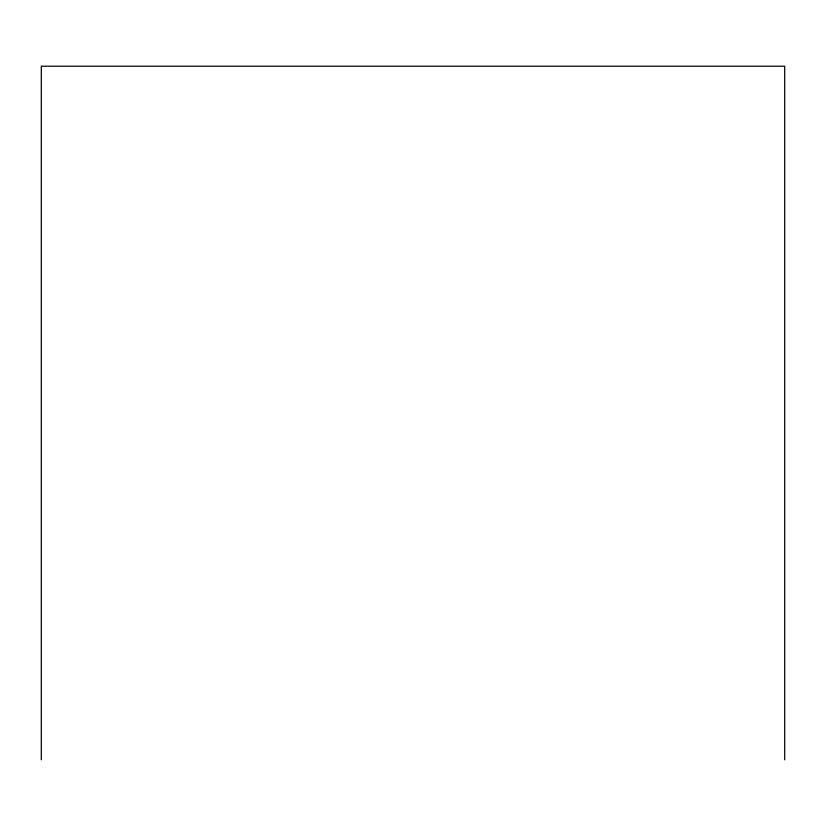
<?xml version="1.0" encoding="UTF-8"?>
<svg xmlns="http://www.w3.org/2000/svg" width="826" height="826" viewBox="0 0 826 826"><rect width="100%" height="100%" fill="white"/><g stroke="black" fill="none" stroke-linecap="round" stroke-linejoin="round"><path stroke-width="1.24" d="M784.7 759.796L784.7 66.204L41.3 66.204L41.3 759.796"/></g></svg>
